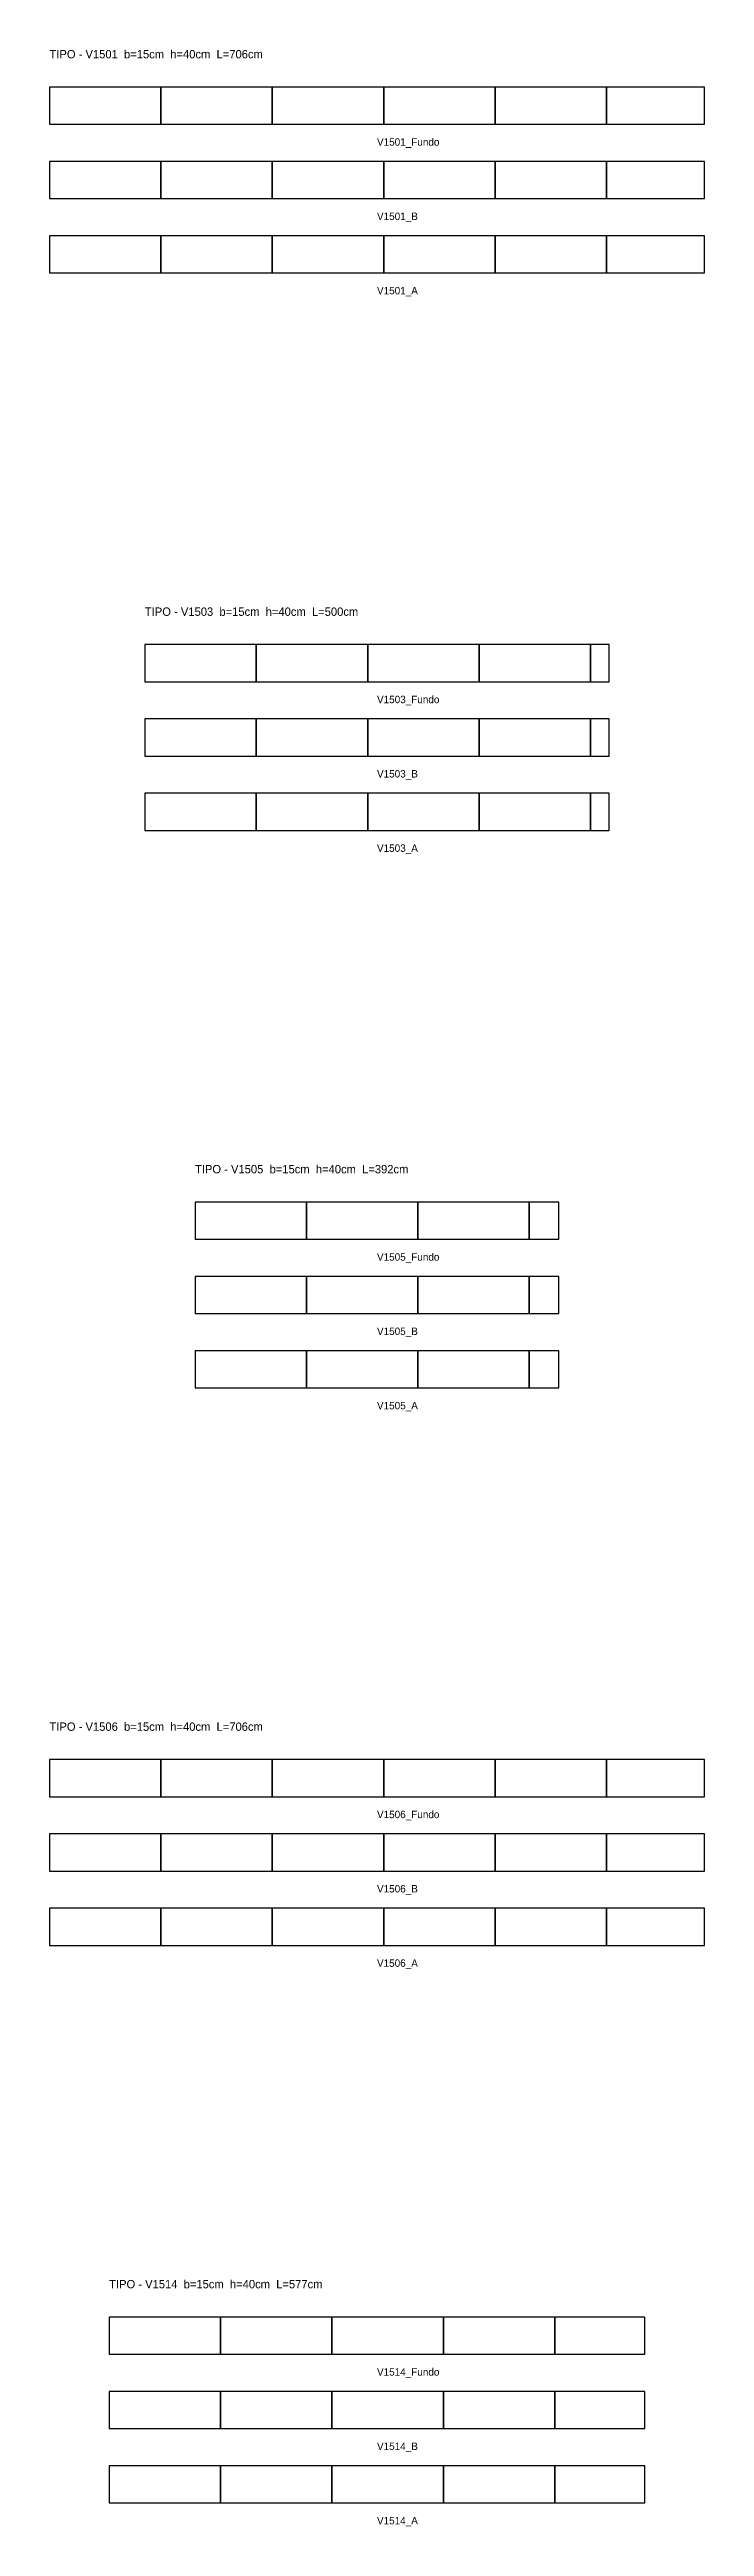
# Model space of a CAD drawing. Header units: metres. Extents: x -378 to 9631, y -12925 to 11375.
# Drawn here: x -353 to 353, y -4525 to -1860 of the extents above; entities that cross this region are included whole.
import ezdxf

# ---------------------------------------------------------------- set-up
doc = ezdxf.new("R2010")
doc.units = ezdxf.units.M

msp = doc.modelspace()

# ---------------------------------------------------------------- linework, layer by layer
at = {"layer": 'Paineis'}
for points in [[(-352.75, -1940), (-232.75, -1940), (-232.75, -1900), (-352.75, -1900)], [(-232.75, -1940), (-112.75, -1940), (-112.75, -1900), (-232.75, -1900)], [(-112.75, -1940), (7.25, -1940), (7.25, -1900), (-112.75, -1900)], [(7.25, -1940), (127.25, -1940), (127.25, -1900), (7.25, -1900)], [(127.25, -1940), (247.25, -1940), (247.25, -1900), (127.25, -1900)], [(247.25, -1940), (352.75, -1940), (352.75, -1900), (247.25, -1900)], [(-352.75, -2020), (-232.75, -2020), (-232.75, -1980), (-352.75, -1980)], [(-232.75, -2020), (-112.75, -2020), (-112.75, -1980), (-232.75, -1980)], [(-112.75, -2020), (7.25, -2020), (7.25, -1980), (-112.75, -1980)], [(7.25, -2020), (127.25, -2020), (127.25, -1980), (7.25, -1980)], [(127.25, -2020), (247.25, -2020), (247.25, -1980), (127.25, -1980)], [(247.25, -2020), (352.75, -2020), (352.75, -1980), (247.25, -1980)], [(-352.75, -2100), (-232.75, -2100), (-232.75, -2060), (-352.75, -2060)], [(-232.75, -2100), (-112.75, -2100), (-112.75, -2060), (-232.75, -2060)], [(-112.75, -2100), (7.25, -2100), (7.25, -2060), (-112.75, -2060)], [(7.25, -2100), (127.25, -2100), (127.25, -2060), (7.25, -2060)], [(127.25, -2100), (247.25, -2100), (247.25, -2060), (127.25, -2060)], [(247.25, -2100), (352.75, -2100), (352.75, -2060), (247.25, -2060)], [(-250, -2540), (-130, -2540), (-130, -2500), (-250, -2500)], [(-130, -2540), (-10, -2540), (-10, -2500), (-130, -2500)], [(-10, -2540), (110, -2540), (110, -2500), (-10, -2500)], [(110, -2540), (230, -2540), (230, -2500), (110, -2500)], [(230, -2540), (250, -2540), (250, -2500), (230, -2500)], [(-250, -2620), (-130, -2620), (-130, -2580), (-250, -2580)], [(-130, -2620), (-10, -2620), (-10, -2580), (-130, -2580)], [(-10, -2620), (110, -2620), (110, -2580), (-10, -2580)], [(110, -2620), (230, -2620), (230, -2580), (110, -2580)], [(230, -2620), (250, -2620), (250, -2580), (230, -2580)], [(-250, -2700), (-130, -2700), (-130, -2660), (-250, -2660)], [(-130, -2700), (-10, -2700), (-10, -2660), (-130, -2660)], [(-10, -2700), (110, -2700), (110, -2660), (-10, -2660)], [(110, -2700), (230, -2700), (230, -2660), (110, -2660)], [(230, -2700), (250, -2700), (250, -2660), (230, -2660)], [(-196, -3140), (-76, -3140), (-76, -3100), (-196, -3100)], [(-76, -3140), (44, -3140), (44, -3100), (-76, -3100)], [(44, -3140), (164, -3140), (164, -3100), (44, -3100)], [(164, -3140), (196, -3140), (196, -3100), (164, -3100)], [(-196, -3220), (-76, -3220), (-76, -3180), (-196, -3180)], [(-76, -3220), (44, -3220), (44, -3180), (-76, -3180)], [(44, -3220), (164, -3220), (164, -3180), (44, -3180)], [(164, -3220), (196, -3220), (196, -3180), (164, -3180)], [(-196, -3300), (-76, -3300), (-76, -3260), (-196, -3260)], [(-76, -3300), (44, -3300), (44, -3260), (-76, -3260)], [(44, -3300), (164, -3300), (164, -3260), (44, -3260)], [(164, -3300), (196, -3300), (196, -3260), (164, -3260)], [(-352.75, -3740), (-232.75, -3740), (-232.75, -3700), (-352.75, -3700)], [(-232.75, -3740), (-112.75, -3740), (-112.75, -3700), (-232.75, -3700)], [(-112.75, -3740), (7.25, -3740), (7.25, -3700), (-112.75, -3700)], [(7.25, -3740), (127.25, -3740), (127.25, -3700), (7.25, -3700)], [(127.25, -3740), (247.25, -3740), (247.25, -3700), (127.25, -3700)], [(247.25, -3740), (352.75, -3740), (352.75, -3700), (247.25, -3700)], [(-352.75, -3820), (-232.75, -3820), (-232.75, -3780), (-352.75, -3780)], [(-232.75, -3820), (-112.75, -3820), (-112.75, -3780), (-232.75, -3780)], [(-112.75, -3820), (7.25, -3820), (7.25, -3780), (-112.75, -3780)], [(7.25, -3820), (127.25, -3820), (127.25, -3780), (7.25, -3780)], [(127.25, -3820), (247.25, -3820), (247.25, -3780), (127.25, -3780)], [(247.25, -3820), (352.75, -3820), (352.75, -3780), (247.25, -3780)], [(-352.75, -3900), (-232.75, -3900), (-232.75, -3860), (-352.75, -3860)], [(-232.75, -3900), (-112.75, -3900), (-112.75, -3860), (-232.75, -3860)], [(-112.75, -3900), (7.25, -3900), (7.25, -3860), (-112.75, -3860)], [(7.25, -3900), (127.25, -3900), (127.25, -3860), (7.25, -3860)], [(127.25, -3900), (247.25, -3900), (247.25, -3860), (127.25, -3860)], [(247.25, -3900), (352.75, -3900), (352.75, -3860), (247.25, -3860)], [(-288.5, -4340), (-168.5, -4340), (-168.5, -4300), (-288.5, -4300)], [(-168.5, -4340), (-48.5, -4340), (-48.5, -4300), (-168.5, -4300)], [(-48.5, -4340), (71.5, -4340), (71.5, -4300), (-48.5, -4300)], [(71.5, -4340), (191.5, -4340), (191.5, -4300), (71.5, -4300)], [(191.5, -4340), (288.5, -4340), (288.5, -4300), (191.5, -4300)], [(-288.5, -4420), (-168.5, -4420), (-168.5, -4380), (-288.5, -4380)], [(-168.5, -4420), (-48.5, -4420), (-48.5, -4380), (-168.5, -4380)], [(-48.5, -4420), (71.5, -4420), (71.5, -4380), (-48.5, -4380)], [(71.5, -4420), (191.5, -4420), (191.5, -4380), (71.5, -4380)], [(191.5, -4420), (288.5, -4420), (288.5, -4380), (191.5, -4380)], [(-288.5, -4500), (-168.5, -4500), (-168.5, -4460), (-288.5, -4460)], [(-168.5, -4500), (-48.5, -4500), (-48.5, -4460), (-168.5, -4460)], [(-48.5, -4500), (71.5, -4500), (71.5, -4460), (-48.5, -4460)], [(71.5, -4500), (191.5, -4500), (191.5, -4460), (71.5, -4460)], [(191.5, -4500), (288.5, -4500), (288.5, -4460), (191.5, -4460)]]:
    msp.add_lwpolyline(points, close=True, dxfattribs=at)

# ---------------------------------------------------------------- texts
at = {"layer": 'NOMENCLATURA', "char_height": 9, "attachment_point": 1}
for s, insert in [('TIPO - V1501  b=15cm  h=40cm  L=706cm', (-352.75, -1860)), ('TIPO - V1503  b=15cm  h=40cm  L=500cm', (-250, -2460)), ('TIPO - V1505  b=15cm  h=40cm  L=392cm', (-196, -3060)), ('TIPO - V1506  b=15cm  h=40cm  L=706cm', (-352.75, -3660)), ('TIPO - V1514  b=15cm  h=40cm  L=577cm', (-288.5, -4260))]:
    msp.add_mtext(s, dxfattribs=dict(at, insert=insert))
at = {"layer": 'Texto Secao', "char_height": 8, "attachment_point": 1}
for s, insert in [('V1501_Fundo', (0, -1955)), ('V1501_B', (0, -2035)), ('V1501_A', (0, -2115)), ('V1503_Fundo', (0, -2555)), ('V1503_B', (0, -2635)), ('V1503_A', (0, -2715)), ('V1505_Fundo', (0, -3155)), ('V1505_B', (0, -3235)), ('V1505_A', (0, -3315)), ('V1506_Fundo', (0, -3755)), ('V1506_B', (0, -3835)), ('V1506_A', (0, -3915)), ('V1514_Fundo', (0, -4355)), ('V1514_B', (0, -4435)), ('V1514_A', (0, -4515))]:
    msp.add_mtext(s, dxfattribs=dict(at, insert=insert))

doc.saveas('drawing.dxf')
